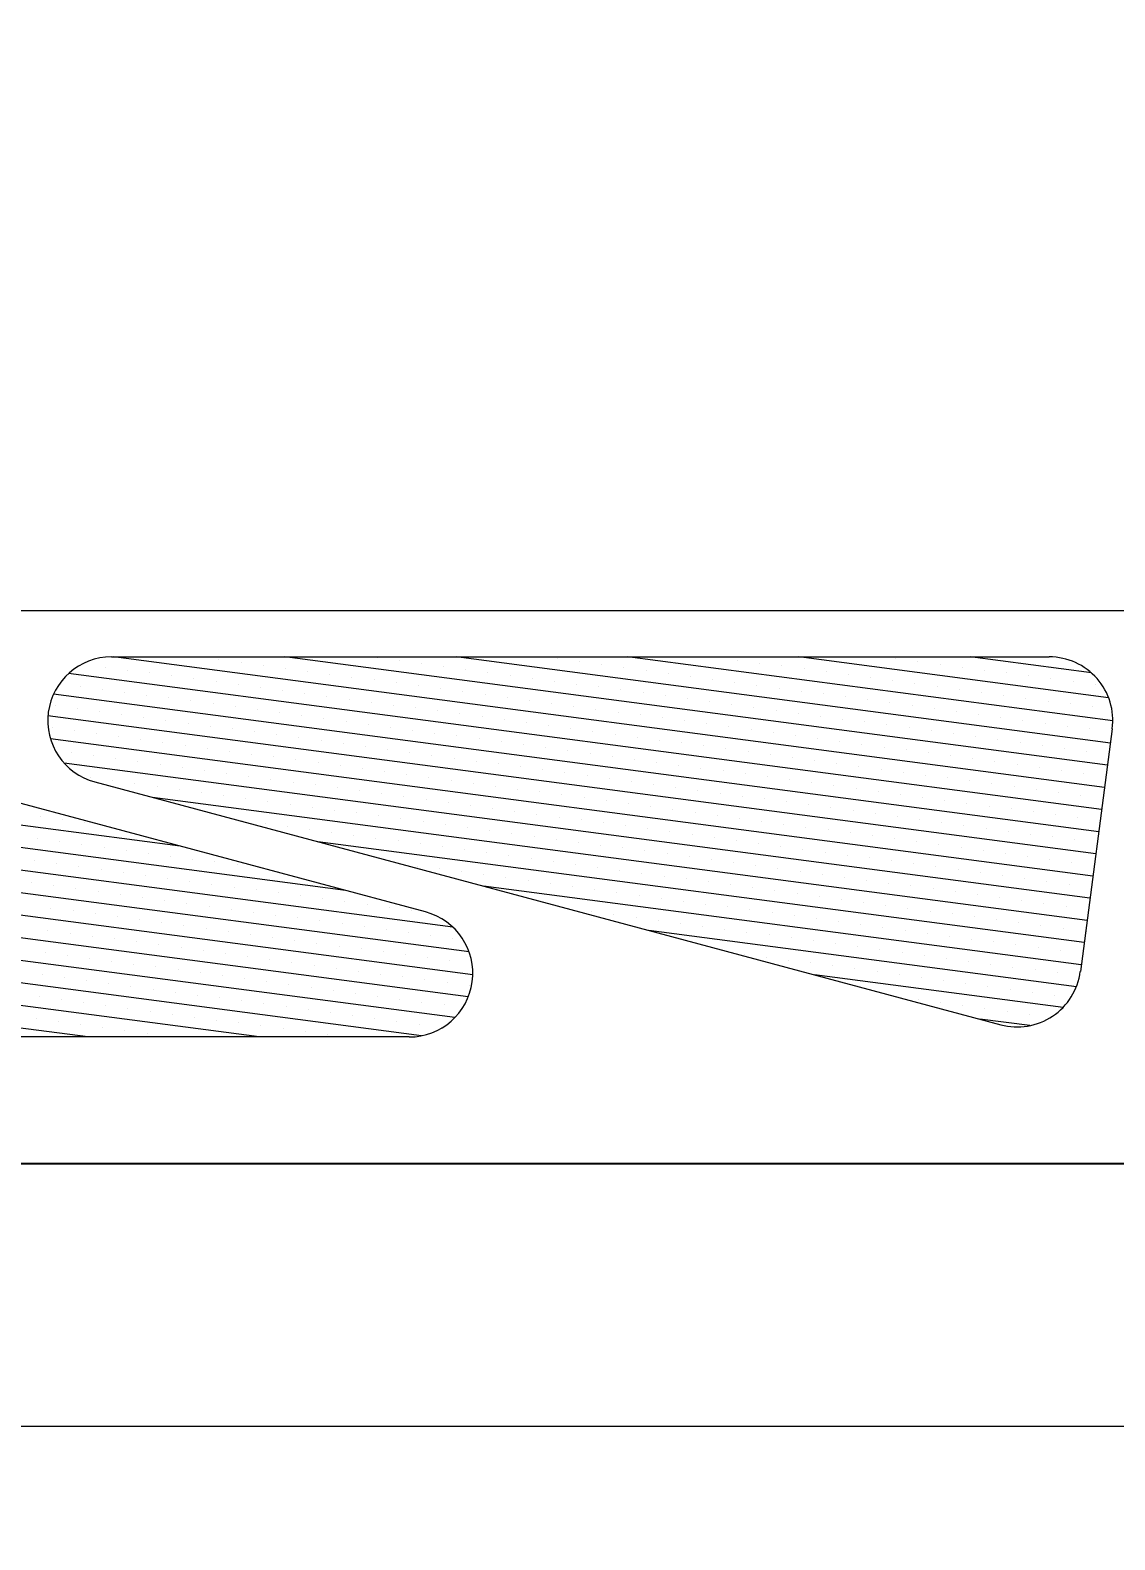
# Model space of a CAD drawing. Header units: inches. Extents: x 0 to 1042, y 0 to 126.
# Drawn here: x 758.292 to 758.701, y 95.692 to 96.261 of the extents above; entities that cross this region are included whole.
import ezdxf
from ezdxf import colors
from ezdxf.entities.mleader import LeaderData, LeaderLine
from ezdxf.math import Vec2, Vec3

# ---------------------------------------------------------------- set-up
doc = ezdxf.new("R2010")
doc.units = ezdxf.units.IN
doc.header["$MEASUREMENT"] = 0
doc.layers.add('BP Metal', color=7, linetype='Continuous', true_color=0x803345)
doc.layers.add('BP Others', color=190, linetype='Continuous', lineweight=0)
doc.layers.add('BP Text', color=20, linetype='Continuous', lineweight=0)
doc.styles.get("Standard").update_dxf_attribs({"font": 'ARIALN.TTF'})

# ---------------------------------------------------------------- blocks, each defined once
blk = doc.blocks.new('*X62')
at = {"color": 0}
for p, q in [((15.30312, 19.61153), (15.49393, 19.63665)), ((15.30407, 19.60279), (15.56126, 19.63665)), ((15.30479, 19.62061), (15.42659, 19.63665)), ((15.30522, 19.59407), (15.6286, 19.63665)), ((15.30637, 19.58536), (15.69593, 19.63665)), ((15.31155, 19.63037), (15.35926, 19.63665)), ((15.36231, 19.63262), (15.36231, 19.63262)), ((15.37103, 19.63376), (15.37103, 19.63376)), ((15.37974, 19.63491), (15.37974, 19.63491)), ((15.38845, 19.63606), (15.38845, 19.63606)), ((15.43317, 19.63308), (15.43317, 19.63308)), ((15.44189, 19.63423), (15.44189, 19.63423)), ((15.4506, 19.63537), (15.4506, 19.63537)), ((15.45931, 19.63652), (15.45931, 19.63652)), ((15.50403, 19.63354), (15.50403, 19.63354)), ((15.51274, 19.63469), (15.51274, 19.63469)), ((15.52146, 19.63584), (15.52146, 19.63584)), ((15.56617, 19.63286), (15.56617, 19.63286)), ((15.57489, 19.63401), (15.57489, 19.63401)), ((15.5836, 19.63516), (15.5836, 19.63516)), ((15.59232, 19.6363), (15.59232, 19.6363)), ((15.63703, 19.63332), (15.63703, 19.63332)), ((15.64575, 19.63447), (15.64575, 19.63447)), ((15.65446, 19.63562), (15.65446, 19.63562)), ((15.69918, 19.63264), (15.69918, 19.63264)), ((15.70789, 19.63379), (15.70789, 19.63379)), ((15.30752, 19.57665), (15.71359, 19.63011)), ((15.31874, 19.62688), (15.31874, 19.62688)), ((15.32746, 19.62803), (15.32746, 19.62803)), ((15.33617, 19.62918), (15.33617, 19.62918)), ((15.34489, 19.63032), (15.34489, 19.63032)), ((15.3536, 19.63147), (15.3536, 19.63147)), ((15.3896, 19.62734), (15.3896, 19.62734)), ((15.39832, 19.62849), (15.39832, 19.62849)), ((15.40703, 19.62964), (15.40703, 19.62964)), ((15.41574, 19.63079), (15.41574, 19.63079)), ((15.42446, 19.63193), (15.42446, 19.63193)), ((15.45175, 19.62666), (15.45175, 19.62666)), ((15.46046, 19.62781), (15.46046, 19.62781)), ((15.46917, 19.62896), (15.46917, 19.62896)), ((15.47789, 19.6301), (15.47789, 19.6301)), ((15.4866, 19.63125), (15.4866, 19.63125)), ((15.49532, 19.6324), (15.49532, 19.6324)), ((15.5226, 19.62712), (15.5226, 19.62712)), ((15.53132, 19.62827), (15.53132, 19.62827)), ((15.54003, 19.62942), (15.54003, 19.62942)), ((15.54875, 19.63057), (15.54875, 19.63057)), ((15.55746, 19.63171), (15.55746, 19.63171)), ((15.59346, 19.62759), (15.59346, 19.62759)), ((15.60218, 19.62874), (15.60218, 19.62874)), ((15.61089, 19.62988), (15.61089, 19.62988)), ((15.6196, 19.63103), (15.6196, 19.63103)), ((15.62832, 19.63218), (15.62832, 19.63218)), ((15.65561, 19.6269), (15.65561, 19.6269)), ((15.66432, 19.62805), (15.66432, 19.62805)), ((15.67303, 19.6292), (15.67303, 19.6292)), ((15.68175, 19.63035), (15.68175, 19.63035)), ((15.69046, 19.63149), (15.69046, 19.63149)), ((15.30866, 19.56793), (15.71948, 19.62202)), ((15.31003, 19.62573), (15.31003, 19.62573)), ((15.34603, 19.62161), (15.34603, 19.62161)), ((15.35475, 19.62276), (15.35475, 19.62276)), ((15.36346, 19.6239), (15.36346, 19.6239)), ((15.37217, 19.62505), (15.37217, 19.62505)), ((15.38089, 19.6262), (15.38089, 19.6262)), ((15.40818, 19.62092), (15.40818, 19.62092)), ((15.41689, 19.62207), (15.41689, 19.62207)), ((15.4256, 19.62322), (15.4256, 19.62322)), ((15.43432, 19.62437), (15.43432, 19.62437)), ((15.44303, 19.62551), (15.44303, 19.62551)), ((15.47903, 19.62139), (15.47903, 19.62139)), ((15.48775, 19.62254), (15.48775, 19.62254)), ((15.49646, 19.62368), (15.49646, 19.62368)), ((15.50518, 19.62483), (15.50518, 19.62483)), ((15.51389, 19.62598), (15.51389, 19.62598)), ((15.54118, 19.62071), (15.54118, 19.62071)), ((15.54989, 19.62185), (15.54989, 19.62185)), ((15.55861, 19.623), (15.55861, 19.623)), ((15.56732, 19.62415), (15.56732, 19.62415)), ((15.57603, 19.62529), (15.57603, 19.62529)), ((15.58475, 19.62644), (15.58475, 19.62644)), ((15.61204, 19.62117), (15.61204, 19.62117)), ((15.62075, 19.62232), (15.62075, 19.62232)), ((15.62947, 19.62346), (15.62947, 19.62346)), ((15.63818, 19.62461), (15.63818, 19.62461)), ((15.64689, 19.62576), (15.64689, 19.62576)), ((15.6829, 19.62163), (15.6829, 19.62163)), ((15.69161, 19.62278), (15.69161, 19.62278)), ((15.70032, 19.62393), (15.70032, 19.62393)), ((15.70904, 19.62507), (15.70904, 19.62507)), ((15.31118, 19.61702), (15.31118, 19.61702)), ((15.31989, 19.61817), (15.31989, 19.61817)), ((15.3286, 19.61931), (15.3286, 19.61931)), ((15.33732, 19.62046), (15.33732, 19.62046)), ((15.36461, 19.61519), (15.36461, 19.61519)), ((15.37332, 19.61634), (15.37332, 19.61634)), ((15.38204, 19.61748), (15.38204, 19.61748)), ((15.39075, 19.61863), (15.39075, 19.61863)), ((15.39946, 19.61978), (15.39946, 19.61978)), ((15.43547, 19.61565), (15.43547, 19.61565)), ((15.44418, 19.6168), (15.44418, 19.6168)), ((15.45289, 19.61795), (15.45289, 19.61795)), ((15.46161, 19.61909), (15.46161, 19.61909)), ((15.47032, 19.62024), (15.47032, 19.62024)), ((15.49761, 19.61497), (15.49761, 19.61497)), ((15.50632, 19.61612), (15.50632, 19.61612)), ((15.51504, 19.61726), (15.51504, 19.61726)), ((15.52375, 19.61841), (15.52375, 19.61841)), ((15.53247, 19.61956), (15.53247, 19.61956)), ((15.56847, 19.61543), (15.56847, 19.61543)), ((15.57718, 19.61658), (15.57718, 19.61658)), ((15.5859, 19.61773), (15.5859, 19.61773)), ((15.59461, 19.61887), (15.59461, 19.61887)), ((15.60332, 19.62002), (15.60332, 19.62002)), ((15.63061, 19.61475), (15.63061, 19.61475)), ((15.63933, 19.6159), (15.63933, 19.6159)), ((15.64804, 19.61704), (15.64804, 19.61704)), ((15.65675, 19.61819), (15.65675, 19.61819)), ((15.66547, 19.61934), (15.66547, 19.61934)), ((15.67418, 19.62049), (15.67418, 19.62049)), ((15.70147, 19.61521), (15.70147, 19.61521)), ((15.71018, 19.61636), (15.71018, 19.61636)), ((15.7189, 19.61751), (15.7189, 19.61751)), ((15.30981, 19.55922), (15.72167, 19.61344)), ((15.32104, 19.60945), (15.32104, 19.60945)), ((15.32975, 19.6106), (15.32975, 19.6106)), ((15.33847, 19.61175), (15.33847, 19.61175)), ((15.34718, 19.61289), (15.34718, 19.61289)), ((15.35589, 19.61404), (15.35589, 19.61404)), ((15.38318, 19.60877), (15.38318, 19.60877)), ((15.3919, 19.60992), (15.3919, 19.60992)), ((15.40061, 19.61106), (15.40061, 19.61106)), ((15.40932, 19.61221), (15.40932, 19.61221)), ((15.41804, 19.61336), (15.41804, 19.61336)), ((15.42675, 19.61451), (15.42675, 19.61451)), ((15.45404, 19.60923), (15.45404, 19.60923)), ((15.46275, 19.61038), (15.46275, 19.61038)), ((15.47147, 19.61153), (15.47147, 19.61153)), ((15.48018, 19.61267), (15.48018, 19.61267)), ((15.4889, 19.61382), (15.4889, 19.61382)), ((15.5249, 19.6097), (15.5249, 19.6097)), ((15.53361, 19.61084), (15.53361, 19.61084)), ((15.54233, 19.61199), (15.54233, 19.61199)), ((15.55104, 19.61314), (15.55104, 19.61314)), ((15.55975, 19.61429), (15.55975, 19.61429)), ((15.58704, 19.60901), (15.58704, 19.60901)), ((15.59576, 19.61016), (15.59576, 19.61016)), ((15.60447, 19.61131), (15.60447, 19.61131)), ((15.61318, 19.61246), (15.61318, 19.61246)), ((15.6219, 19.6136), (15.6219, 19.6136)), ((15.6579, 19.60948), (15.6579, 19.60948)), ((15.66662, 19.61062), (15.66662, 19.61062)), ((15.67533, 19.61177), (15.67533, 19.61177)), ((15.68404, 19.61292), (15.68404, 19.61292)), ((15.69276, 19.61407), (15.69276, 19.61407)), ((15.72005, 19.60879), (15.72005, 19.60879)), ((15.30361, 19.60716), (15.30361, 19.60716)), ((15.31096, 19.5505), (15.72068, 19.60444)), ((15.31232, 19.60831), (15.31232, 19.60831)), ((15.33961, 19.60303), (15.33961, 19.60303)), ((15.34833, 19.60418), (15.34833, 19.60418)), ((15.35704, 19.60533), (15.35704, 19.60533)), ((15.36575, 19.60648), (15.36575, 19.60648)), ((15.37447, 19.60762), (15.37447, 19.60762)), ((15.41047, 19.6035), (15.41047, 19.6035)), ((15.41919, 19.60464), (15.41919, 19.60464)), ((15.4279, 19.60579), (15.4279, 19.60579)), ((15.43661, 19.60694), (15.43661, 19.60694)), ((15.44533, 19.60809), (15.44533, 19.60809)), ((15.48133, 19.60396), (15.48133, 19.60396)), ((15.49004, 19.60511), (15.49004, 19.60511)), ((15.49876, 19.60626), (15.49876, 19.60626)), ((15.50747, 19.6074), (15.50747, 19.6074)), ((15.51618, 19.60855), (15.51618, 19.60855)), ((15.54347, 19.60328), (15.54347, 19.60328)), ((15.55219, 19.60442), (15.55219, 19.60442)), ((15.5609, 19.60557), (15.5609, 19.60557)), ((15.56962, 19.60672), (15.56962, 19.60672)), ((15.57833, 19.60787), (15.57833, 19.60787)), ((15.61433, 19.60374), (15.61433, 19.60374)), ((15.62305, 19.60489), (15.62305, 19.60489)), ((15.63176, 19.60604), (15.63176, 19.60604)), ((15.64047, 19.60718), (15.64047, 19.60718)), ((15.64919, 19.60833), (15.64919, 19.60833)), ((15.67648, 19.60306), (15.67648, 19.60306)), ((15.68519, 19.6042), (15.68519, 19.6042)), ((15.6939, 19.60535), (15.6939, 19.60535)), ((15.70262, 19.6065), (15.70262, 19.6065)), ((15.71133, 19.60765), (15.71133, 19.60765)), ((15.30476, 19.59844), (15.30476, 19.59844)), ((15.31347, 19.59959), (15.31347, 19.59959)), ((15.32219, 19.60074), (15.32219, 19.60074)), ((15.3309, 19.60189), (15.3309, 19.60189)), ((15.3669, 19.59776), (15.3669, 19.59776)), ((15.37562, 19.59891), (15.37562, 19.59891)), ((15.38433, 19.60006), (15.38433, 19.60006)), ((15.39304, 19.6012), (15.39304, 19.6012)), ((15.40176, 19.60235), (15.40176, 19.60235)), ((15.42905, 19.59708), (15.42905, 19.59708)), ((15.43776, 19.59822), (15.43776, 19.59822)), ((15.44647, 19.59937), (15.44647, 19.59937)), ((15.45519, 19.60052), (15.45519, 19.60052)), ((15.4639, 19.60167), (15.4639, 19.60167)), ((15.47262, 19.60281), (15.47262, 19.60281)), ((15.4999, 19.59754), (15.4999, 19.59754)), ((15.50862, 19.59869), (15.50862, 19.59869)), ((15.51733, 19.59984), (15.51733, 19.59984)), ((15.52605, 19.60098), (15.52605, 19.60098)), ((15.53476, 19.60213), (15.53476, 19.60213)), ((15.57076, 19.59801), (15.57076, 19.59801)), ((15.57948, 19.59915), (15.57948, 19.59915)), ((15.58819, 19.6003), (15.58819, 19.6003)), ((15.5969, 19.60145), (15.5969, 19.60145)), ((15.60562, 19.60259), (15.60562, 19.60259)), ((15.63291, 19.59732), (15.63291, 19.59732)), ((15.64162, 19.59847), (15.64162, 19.59847)), ((15.65033, 19.59962), (15.65033, 19.59962)), ((15.65905, 19.60076), (15.65905, 19.60076)), ((15.66776, 19.60191), (15.66776, 19.60191)), ((15.66976, 19.56228), (15.96187, 19.60074)), ((15.70376, 19.59779), (15.70376, 19.59779)), ((15.71248, 19.59893), (15.71248, 19.59893)), ((15.3121, 19.54179), (15.71527, 19.59487)), ((15.32333, 19.59203), (15.32333, 19.59203)), ((15.33205, 19.59317), (15.33205, 19.59317)), ((15.34076, 19.59432), (15.34076, 19.59432)), ((15.34947, 19.59547), (15.34947, 19.59547)), ((15.35819, 19.59661), (15.35819, 19.59661)), ((15.38548, 19.59134), (15.38548, 19.59134)), ((15.39419, 19.59249), (15.39419, 19.59249)), ((15.4029, 19.59364), (15.4029, 19.59364)), ((15.41162, 19.59478), (15.41162, 19.59478)), ((15.42033, 19.59593), (15.42033, 19.59593)), ((15.45633, 19.59181), (15.45633, 19.59181)), ((15.46505, 19.59295), (15.46505, 19.59295)), ((15.47376, 19.5941), (15.47376, 19.5941)), ((15.48248, 19.59525), (15.48248, 19.59525)), ((15.49119, 19.59639), (15.49119, 19.59639)), ((15.51848, 19.59112), (15.51848, 19.59112)), ((15.52719, 19.59227), (15.52719, 19.59227)), ((15.53591, 19.59342), (15.53591, 19.59342)), ((15.54462, 19.59456), (15.54462, 19.59456)), ((15.55333, 19.59571), (15.55333, 19.59571)), ((15.56205, 19.59686), (15.56205, 19.59686)), ((15.58934, 19.59159), (15.58934, 19.59159)), ((15.59805, 19.59273), (15.59805, 19.59273)), ((15.60472, 19.54485), (15.96302, 19.59202)), ((15.60677, 19.59388), (15.60677, 19.59388)), ((15.61548, 19.59503), (15.61548, 19.59503)), ((15.62419, 19.59617), (15.62419, 19.59617)), ((15.6602, 19.59205), (15.6602, 19.59205)), ((15.66891, 19.5932), (15.66891, 19.5932)), ((15.67762, 19.59434), (15.67762, 19.59434)), ((15.68634, 19.59549), (15.68634, 19.59549)), ((15.69505, 19.59664), (15.69505, 19.59664)), ((15.3059, 19.58973), (15.3059, 19.58973)), ((15.31462, 19.59088), (15.31462, 19.59088)), ((15.34191, 19.58561), (15.34191, 19.58561)), ((15.35062, 19.58675), (15.35062, 19.58675)), ((15.35934, 19.5879), (15.35934, 19.5879)), ((15.36805, 19.58905), (15.36805, 19.58905)), ((15.37676, 19.59019), (15.37676, 19.59019)), ((15.41277, 19.58607), (15.41277, 19.58607)), ((15.42148, 19.58722), (15.42148, 19.58722)), ((15.43019, 19.58836), (15.43019, 19.58836)), ((15.43891, 19.58951), (15.43891, 19.58951)), ((15.44762, 19.59066), (15.44762, 19.59066)), ((15.47491, 19.58539), (15.47491, 19.58539)), ((15.48362, 19.58653), (15.48362, 19.58653)), ((15.49234, 19.58768), (15.49234, 19.58768)), ((15.50105, 19.58883), (15.50105, 19.58883)), ((15.50977, 19.58997), (15.50977, 19.58997)), ((15.54577, 19.58585), (15.54577, 19.58585)), ((15.55448, 19.587), (15.55448, 19.587)), ((15.5632, 19.58814), (15.5632, 19.58814)), ((15.57191, 19.58929), (15.57191, 19.58929)), ((15.58062, 19.59044), (15.58062, 19.59044)), ((15.60791, 19.58517), (15.60791, 19.58517)), ((15.61663, 19.58631), (15.61663, 19.58631)), ((15.62534, 19.58746), (15.62534, 19.58746)), ((15.63405, 19.58861), (15.63405, 19.58861)), ((15.64277, 19.58976), (15.64277, 19.58976)), ((15.65148, 19.5909), (15.65148, 19.5909)), ((15.67877, 19.58563), (15.67877, 19.58563)), ((15.68748, 19.58678), (15.68748, 19.58678)), ((15.6962, 19.58792), (15.6962, 19.58792)), ((15.70491, 19.58907), (15.70491, 19.58907)), ((15.30705, 19.58102), (15.30705, 19.58102)), ((15.31325, 19.53308), (15.68058, 19.58144)), ((15.31577, 19.58216), (15.31577, 19.58216)), ((15.32448, 19.58331), (15.32448, 19.58331)), ((15.33319, 19.58446), (15.33319, 19.58446)), ((15.36048, 19.57919), (15.36048, 19.57919)), ((15.3692, 19.58033), (15.3692, 19.58033)), ((15.37791, 19.58148), (15.37791, 19.58148)), ((15.38662, 19.58263), (15.38662, 19.58263)), ((15.39534, 19.58378), (15.39534, 19.58378)), ((15.40405, 19.58492), (15.40405, 19.58492)), ((15.43134, 19.57965), (15.43134, 19.57965)), ((15.44005, 19.5808), (15.44005, 19.5808)), ((15.44877, 19.58194), (15.44877, 19.58194)), ((15.45748, 19.58309), (15.45748, 19.58309)), ((15.4662, 19.58424), (15.4662, 19.58424)), ((15.5022, 19.58011), (15.5022, 19.58011)), ((15.51091, 19.58126), (15.51091, 19.58126)), ((15.51963, 19.58241), (15.51963, 19.58241)), ((15.52834, 19.58356), (15.52834, 19.58356)), ((15.53705, 19.5847), (15.53705, 19.5847)), ((15.56252, 19.53043), (15.96416, 19.58331)), ((15.56434, 19.57943), (15.56434, 19.57943)), ((15.57306, 19.58058), (15.57306, 19.58058)), ((15.58177, 19.58172), (15.58177, 19.58172)), ((15.59048, 19.58287), (15.59048, 19.58287)), ((15.5992, 19.58402), (15.5992, 19.58402)), ((15.6352, 19.57989), (15.6352, 19.57989)), ((15.64392, 19.58104), (15.64392, 19.58104)), ((15.65263, 19.58219), (15.65263, 19.58219)), ((15.66134, 19.58334), (15.66134, 19.58334)), ((15.67006, 19.58448), (15.67006, 19.58448)), ((15.31691, 19.57345), (15.31691, 19.57345)), ((15.32563, 19.5746), (15.32563, 19.5746)), ((15.33434, 19.57574), (15.33434, 19.57574)), ((15.34305, 19.57689), (15.34305, 19.57689)), ((15.35177, 19.57804), (15.35177, 19.57804)), ((15.38777, 19.57391), (15.38777, 19.57391)), ((15.39649, 19.57506), (15.39649, 19.57506)), ((15.4052, 19.57621), (15.4052, 19.57621)), ((15.41391, 19.57736), (15.41391, 19.57736)), ((15.42263, 19.5785), (15.42263, 19.5785)), ((15.44992, 19.57323), (15.44992, 19.57323)), ((15.45863, 19.57438), (15.45863, 19.57438)), ((15.46734, 19.57552), (15.46734, 19.57552)), ((15.47606, 19.57667), (15.47606, 19.57667)), ((15.48477, 19.57782), (15.48477, 19.57782)), ((15.49348, 19.57897), (15.49348, 19.57897)), ((15.52077, 19.57369), (15.52077, 19.57369)), ((15.52949, 19.57484), (15.52949, 19.57484)), ((15.5382, 19.57599), (15.5382, 19.57599)), ((15.54692, 19.57714), (15.54692, 19.57714)), ((15.55563, 19.57828), (15.55563, 19.57828)), ((15.55617, 19.52073), (15.96531, 19.5746)), ((15.59163, 19.57416), (15.59163, 19.57416)), ((15.60035, 19.57531), (15.60035, 19.57531)), ((15.60906, 19.57645), (15.60906, 19.57645)), ((15.61777, 19.5776), (15.61777, 19.5776)), ((15.62649, 19.57875), (15.62649, 19.57875)), ((15.72463, 19.57394), (15.72463, 19.57394)), ((15.3082, 19.5723), (15.3082, 19.5723)), ((15.3442, 19.56818), (15.3442, 19.56818)), ((15.35292, 19.56933), (15.35292, 19.56933)), ((15.36163, 19.57047), (15.36163, 19.57047)), ((15.37034, 19.57162), (15.37034, 19.57162)), ((15.37906, 19.57277), (15.37906, 19.57277)), ((15.40635, 19.56749), (15.40635, 19.56749)), ((15.41506, 19.56864), (15.41506, 19.56864)), ((15.42377, 19.56979), (15.42377, 19.56979)), ((15.43249, 19.57094), (15.43249, 19.57094)), ((15.4412, 19.57208), (15.4412, 19.57208)), ((15.4772, 19.56796), (15.4772, 19.56796)), ((15.48592, 19.56911), (15.48592, 19.56911)), ((15.49463, 19.57025), (15.49463, 19.57025)), ((15.50335, 19.5714), (15.50335, 19.5714)), ((15.51206, 19.57255), (15.51206, 19.57255)), ((15.53935, 19.56727), (15.53935, 19.56727)), ((15.54806, 19.56842), (15.54806, 19.56842)), ((15.55678, 19.56957), (15.55678, 19.56957)), ((15.56549, 19.57072), (15.56549, 19.57072)), ((15.5742, 19.57186), (15.5742, 19.57186)), ((15.58292, 19.57301), (15.58292, 19.57301)), ((15.61021, 19.56774), (15.61021, 19.56774)), ((15.61892, 19.56889), (15.61892, 19.56889)), ((15.62763, 19.57003), (15.62763, 19.57003)), ((15.63635, 19.57118), (15.63635, 19.57118)), ((15.64506, 19.57233), (15.64506, 19.57233)), ((15.70721, 19.57164), (15.70721, 19.57164)), ((15.71592, 19.57279), (15.71592, 19.57279)), ((15.30935, 19.56359), (15.30935, 19.56359)), ((15.3144, 19.52436), (15.61554, 19.56401)), ((15.31806, 19.56474), (15.31806, 19.56474)), ((15.32677, 19.56588), (15.32677, 19.56588)), ((15.33549, 19.56703), (15.33549, 19.56703)), ((15.36278, 19.56176), (15.36278, 19.56176)), ((15.37149, 19.56291), (15.37149, 19.56291)), ((15.3802, 19.56405), (15.3802, 19.56405)), ((15.38892, 19.5652), (15.38892, 19.5652)), ((15.39763, 19.56635), (15.39763, 19.56635)), ((15.43363, 19.56222), (15.43363, 19.56222)), ((15.44235, 19.56337), (15.44235, 19.56337)), ((15.45106, 19.56452), (15.45106, 19.56452)), ((15.45978, 19.56566), (15.45978, 19.56566)), ((15.46849, 19.56681), (15.46849, 19.56681)), ((15.49578, 19.56154), (15.49578, 19.56154)), ((15.50449, 19.56269), (15.50449, 19.56269)), ((15.51321, 19.56383), (15.51321, 19.56383)), ((15.52192, 19.56498), (15.52192, 19.56498)), ((15.53063, 19.56613), (15.53063, 19.56613)), ((15.5547, 19.51167), (15.96646, 19.56588)), ((15.56664, 19.562), (15.56664, 19.562)), ((15.57535, 19.56315), (15.57535, 19.56315)), ((15.58407, 19.5643), (15.58407, 19.5643)), ((15.59278, 19.56544), (15.59278, 19.56544)), ((15.60149, 19.56659), (15.60149, 19.56659)), ((15.69964, 19.56178), (15.69964, 19.56178)), ((15.70835, 19.56293), (15.70835, 19.56293)), ((15.71707, 19.56408), (15.71707, 19.56408)), ((15.72578, 19.56522), (15.72578, 19.56522)), ((15.31921, 19.55602), (15.31921, 19.55602)), ((15.32792, 19.55717), (15.32792, 19.55717)), ((15.33664, 19.55832), (15.33664, 19.55832)), ((15.34535, 19.55946), (15.34535, 19.55946)), ((15.35406, 19.56061), (15.35406, 19.56061)), ((15.39007, 19.55649), (15.39007, 19.55649)), ((15.39878, 19.55763), (15.39878, 19.55763)), ((15.40749, 19.55878), (15.40749, 19.55878)), ((15.41621, 19.55993), (15.41621, 19.55993)), ((15.42492, 19.56108), (15.42492, 19.56108)), ((15.45221, 19.5558), (15.45221, 19.5558)), ((15.46092, 19.55695), (15.46092, 19.55695)), ((15.46964, 19.5581), (15.46964, 19.5581)), ((15.47835, 19.55924), (15.47835, 19.55924)), ((15.48707, 19.56039), (15.48707, 19.56039)), ((15.52307, 19.55627), (15.52307, 19.55627)), ((15.53178, 19.55741), (15.53178, 19.55741)), ((15.5405, 19.55856), (15.5405, 19.55856)), ((15.54921, 19.55971), (15.54921, 19.55971)), ((15.55645, 19.50304), (15.9676, 19.55717)), ((15.55792, 19.56086), (15.55792, 19.56086)), ((15.65607, 19.55605), (15.65607, 19.55605)), ((15.66478, 19.55719), (15.66478, 19.55719)), ((15.6735, 19.55834), (15.6735, 19.55834)), ((15.68221, 19.55949), (15.68221, 19.55949)), ((15.69093, 19.56064), (15.69093, 19.56064)), ((15.72693, 19.55651), (15.72693, 19.55651)), ((15.31049, 19.55488), (15.31049, 19.55488)), ((15.33778, 19.5496), (15.33778, 19.5496)), ((15.3465, 19.55075), (15.3465, 19.55075)), ((15.35521, 19.5519), (15.35521, 19.5519)), ((15.36392, 19.55304), (15.36392, 19.55304)), ((15.37264, 19.55419), (15.37264, 19.55419)), ((15.38135, 19.55534), (15.38135, 19.55534)), ((15.40864, 19.55007), (15.40864, 19.55007)), ((15.41735, 19.55121), (15.41735, 19.55121)), ((15.42607, 19.55236), (15.42607, 19.55236)), ((15.43478, 19.55351), (15.43478, 19.55351)), ((15.4435, 19.55466), (15.4435, 19.55466)), ((15.4795, 19.55053), (15.4795, 19.55053)), ((15.48821, 19.55168), (15.48821, 19.55168)), ((15.49693, 19.55282), (15.49693, 19.55282)), ((15.50564, 19.55397), (15.50564, 19.55397)), ((15.51435, 19.55512), (15.51435, 19.55512)), ((15.54164, 19.54985), (15.54164, 19.54985)), ((15.55036, 19.55099), (15.55036, 19.55099)), ((15.55907, 19.55214), (15.55907, 19.55214)), ((15.56778, 19.55329), (15.56778, 19.55329)), ((15.5765, 19.55444), (15.5765, 19.55444)), ((15.63864, 19.55375), (15.63864, 19.55375)), ((15.64736, 19.5549), (15.64736, 19.5549)), ((15.67465, 19.54963), (15.67465, 19.54963)), ((15.68336, 19.55077), (15.68336, 19.55077)), ((15.69207, 19.55192), (15.69207, 19.55192)), ((15.70079, 19.55307), (15.70079, 19.55307)), ((15.7095, 19.55422), (15.7095, 19.55422)), ((15.71821, 19.55536), (15.71821, 19.55536)), ((15.31164, 19.54616), (15.31164, 19.54616)), ((15.31555, 19.51565), (15.5505, 19.54658)), ((15.32035, 19.54731), (15.32035, 19.54731)), ((15.32907, 19.54846), (15.32907, 19.54846)), ((15.36507, 19.54433), (15.36507, 19.54433)), ((15.37379, 19.54548), (15.37379, 19.54548)), ((15.3825, 19.54663), (15.3825, 19.54663)), ((15.39121, 19.54777), (15.39121, 19.54777)), ((15.39993, 19.54892), (15.39993, 19.54892)), ((15.42722, 19.54365), (15.42722, 19.54365)), ((15.43593, 19.54479), (15.43593, 19.54479)), ((15.44464, 19.54594), (15.44464, 19.54594)), ((15.45336, 19.54709), (15.45336, 19.54709)), ((15.46207, 19.54824), (15.46207, 19.54824)), ((15.47078, 19.54938), (15.47078, 19.54938)), ((15.49807, 19.54411), (15.49807, 19.54411)), ((15.50679, 19.54526), (15.50679, 19.54526)), ((15.5155, 19.54641), (15.5155, 19.54641)), ((15.52422, 19.54755), (15.52422, 19.54755)), ((15.53293, 19.5487), (15.53293, 19.5487)), ((15.56173, 19.49487), (15.96875, 19.54846)), ((15.63108, 19.54389), (15.63108, 19.54389)), ((15.63979, 19.54504), (15.63979, 19.54504)), ((15.6485, 19.54619), (15.6485, 19.54619)), ((15.65722, 19.54733), (15.65722, 19.54733)), ((15.66593, 19.54848), (15.66593, 19.54848)), ((15.70193, 19.54436), (15.70193, 19.54436)), ((15.71065, 19.5455), (15.71065, 19.5455)), ((15.71936, 19.54665), (15.71936, 19.54665)), ((15.72808, 19.5478), (15.72808, 19.5478)), ((15.3215, 19.53859), (15.3215, 19.53859)), ((15.33022, 19.53974), (15.33022, 19.53974)), ((15.33893, 19.54089), (15.33893, 19.54089)), ((15.34764, 19.54204), (15.34764, 19.54204)), ((15.35636, 19.54318), (15.35636, 19.54318)), ((15.38365, 19.53791), (15.38365, 19.53791)), ((15.39236, 19.53906), (15.39236, 19.53906)), ((15.40107, 19.54021), (15.40107, 19.54021)), ((15.40979, 19.54135), (15.40979, 19.54135)), ((15.4185, 19.5425), (15.4185, 19.5425)), ((15.4545, 19.53838), (15.4545, 19.53838)), ((15.46322, 19.53952), (15.46322, 19.53952)), ((15.47193, 19.54067), (15.47193, 19.54067)), ((15.48065, 19.54182), (15.48065, 19.54182)), ((15.48936, 19.54296), (15.48936, 19.54296)), ((15.51665, 19.53769), (15.51665, 19.53769)), ((15.57487, 19.48773), (15.9699, 19.53974)), ((15.58751, 19.53816), (15.58751, 19.53816)), ((15.59622, 19.5393), (15.59622, 19.5393)), ((15.60493, 19.54045), (15.60493, 19.54045)), ((15.61365, 19.5416), (15.61365, 19.5416)), ((15.62236, 19.54274), (15.62236, 19.54274)), ((15.65836, 19.53862), (15.65836, 19.53862)), ((15.66708, 19.53977), (15.66708, 19.53977)), ((15.67579, 19.54091), (15.67579, 19.54091)), ((15.68451, 19.54206), (15.68451, 19.54206)), ((15.69322, 19.54321), (15.69322, 19.54321)), ((15.72051, 19.53794), (15.72051, 19.53794)), ((15.31279, 19.53745), (15.31279, 19.53745)), ((15.34008, 19.53218), (15.34008, 19.53218)), ((15.34879, 19.53332), (15.34879, 19.53332)), ((15.3575, 19.53447), (15.3575, 19.53447)), ((15.36622, 19.53562), (15.36622, 19.53562)), ((15.37493, 19.53676), (15.37493, 19.53676)), ((15.41093, 19.53264), (15.41093, 19.53264)), ((15.41965, 19.53379), (15.41965, 19.53379)), ((15.42836, 19.53493), (15.42836, 19.53493)), ((15.43708, 19.53608), (15.43708, 19.53608)), ((15.44579, 19.53723), (15.44579, 19.53723)), ((15.47308, 19.53196), (15.47308, 19.53196)), ((15.48179, 19.5331), (15.48179, 19.5331)), ((15.49051, 19.53425), (15.49051, 19.53425)), ((15.49922, 19.5354), (15.49922, 19.5354)), ((15.50793, 19.53654), (15.50793, 19.53654)), ((15.57879, 19.53701), (15.57879, 19.53701)), ((15.60608, 19.53174), (15.60608, 19.53174)), ((15.6148, 19.53288), (15.6148, 19.53288)), ((15.62351, 19.53403), (15.62351, 19.53403)), ((15.63222, 19.53518), (15.63222, 19.53518)), ((15.64094, 19.53632), (15.64094, 19.53632)), ((15.64965, 19.53747), (15.64965, 19.53747)), ((15.67694, 19.5322), (15.67694, 19.5322)), ((15.68565, 19.53335), (15.68565, 19.53335)), ((15.69437, 19.53449), (15.69437, 19.53449)), ((15.70308, 19.53564), (15.70308, 19.53564)), ((15.7118, 19.53679), (15.7118, 19.53679)), ((15.31394, 19.52873), (15.31394, 19.52873)), ((15.31744, 19.50703), (15.48546, 19.52915)), ((15.32265, 19.52988), (15.32265, 19.52988)), ((15.33136, 19.53103), (15.33136, 19.53103)), ((15.35865, 19.52576), (15.35865, 19.52576)), ((15.36737, 19.5269), (15.36737, 19.5269)), ((15.37608, 19.52805), (15.37608, 19.52805)), ((15.38479, 19.5292), (15.38479, 19.5292)), ((15.39351, 19.53034), (15.39351, 19.53034)), ((15.40222, 19.53149), (15.40222, 19.53149)), ((15.42951, 19.52622), (15.42951, 19.52622)), ((15.43822, 19.52737), (15.43822, 19.52737)), ((15.44694, 19.52851), (15.44694, 19.52851)), ((15.45565, 19.52966), (15.45565, 19.52966)), ((15.46437, 19.53081), (15.46437, 19.53081)), ((15.56251, 19.526), (15.56251, 19.526)), ((15.57123, 19.52715), (15.57123, 19.52715)), ((15.57994, 19.52829), (15.57994, 19.52829)), ((15.58865, 19.52944), (15.58865, 19.52944)), ((15.59737, 19.53059), (15.59737, 19.53059)), ((15.63337, 19.52646), (15.63337, 19.52646)), ((15.63863, 19.48726), (15.97105, 19.53103)), ((15.64208, 19.52761), (15.64208, 19.52761)), ((15.6508, 19.52876), (15.6508, 19.52876)), ((15.65951, 19.52991), (15.65951, 19.52991)), ((15.66823, 19.53105), (15.66823, 19.53105)), ((15.69551, 19.52578), (15.69551, 19.52578)), ((15.70423, 19.52693), (15.70423, 19.52693)), ((15.71294, 19.52807), (15.71294, 19.52807)), ((15.72166, 19.52922), (15.72166, 19.52922)), ((15.31508, 19.52002), (15.31508, 19.52002)), ((15.3238, 19.52117), (15.3238, 19.52117)), ((15.33251, 19.52231), (15.33251, 19.52231)), ((15.34122, 19.52346), (15.34122, 19.52346)), ((15.34994, 19.52461), (15.34994, 19.52461)), ((15.38594, 19.52048), (15.38594, 19.52048)), ((15.39465, 19.52163), (15.39465, 19.52163)), ((15.40337, 19.52278), (15.40337, 19.52278)), ((15.41208, 19.52393), (15.41208, 19.52393)), ((15.4208, 19.52507), (15.4208, 19.52507)), ((15.44808, 19.5198), (15.44808, 19.5198)), ((15.5898, 19.52073), (15.5898, 19.52073)), ((15.59852, 19.52187), (15.59852, 19.52187)), ((15.60723, 19.52302), (15.60723, 19.52302)), ((15.61594, 19.52417), (15.61594, 19.52417)), ((15.62466, 19.52532), (15.62466, 19.52532)), ((15.65195, 19.52004), (15.65195, 19.52004)), ((15.66066, 19.52119), (15.66066, 19.52119)), ((15.66937, 19.52234), (15.66937, 19.52234)), ((15.67809, 19.52349), (15.67809, 19.52349)), ((15.6868, 19.52463), (15.6868, 19.52463)), ((15.70597, 19.48726), (15.97219, 19.52231)), ((15.7228, 19.52051), (15.7228, 19.52051)), ((15.34237, 19.51475), (15.34237, 19.51475)), ((15.35109, 19.51589), (15.35109, 19.51589)), ((15.3598, 19.51704), (15.3598, 19.51704)), ((15.36851, 19.51819), (15.36851, 19.51819)), ((15.37723, 19.51934), (15.37723, 19.51934)), ((15.40452, 19.51406), (15.40452, 19.51406)), ((15.41323, 19.51521), (15.41323, 19.51521)), ((15.42194, 19.51636), (15.42194, 19.51636)), ((15.43066, 19.51751), (15.43066, 19.51751)), ((15.43937, 19.51865), (15.43937, 19.51865)), ((15.56366, 19.51729), (15.56366, 19.51729)), ((15.57237, 19.51843), (15.57237, 19.51843)), ((15.58109, 19.51958), (15.58109, 19.51958)), ((15.60838, 19.51431), (15.60838, 19.51431)), ((15.61709, 19.51546), (15.61709, 19.51546)), ((15.6258, 19.5166), (15.6258, 19.5166)), ((15.63452, 19.51775), (15.63452, 19.51775)), ((15.64323, 19.5189), (15.64323, 19.5189)), ((15.67923, 19.51477), (15.67923, 19.51477)), ((15.68795, 19.51592), (15.68795, 19.51592)), ((15.69666, 19.51707), (15.69666, 19.51707)), ((15.70538, 19.51821), (15.70538, 19.51821)), ((15.71409, 19.51936), (15.71409, 19.51936)), ((15.31623, 19.51131), (15.31623, 19.51131)), ((15.32271, 19.49886), (15.42042, 19.51172)), ((15.32494, 19.51245), (15.32494, 19.51245)), ((15.33366, 19.5136), (15.33366, 19.5136)), ((15.36095, 19.50833), (15.36095, 19.50833)), ((15.36966, 19.50948), (15.36966, 19.50948)), ((15.37837, 19.51062), (15.37837, 19.51062)), ((15.38709, 19.51177), (15.38709, 19.51177)), ((15.3958, 19.51292), (15.3958, 19.51292)), ((15.56481, 19.50857), (15.56481, 19.50857)), ((15.57352, 19.50972), (15.57352, 19.50972)), ((15.58223, 19.51087), (15.58223, 19.51087)), ((15.59095, 19.51201), (15.59095, 19.51201)), ((15.59966, 19.51316), (15.59966, 19.51316)), ((15.63566, 19.50904), (15.63566, 19.50904)), ((15.64438, 19.51018), (15.64438, 19.51018)), ((15.65309, 19.51133), (15.65309, 19.51133)), ((15.66181, 19.51248), (15.66181, 19.51248)), ((15.67052, 19.51362), (15.67052, 19.51362)), ((15.69781, 19.50835), (15.69781, 19.50835)), ((15.70652, 19.5095), (15.70652, 19.5095)), ((15.71524, 19.51065), (15.71524, 19.51065)), ((15.72395, 19.51179), (15.72395, 19.51179)), ((15.32609, 19.50374), (15.32609, 19.50374)), ((15.3348, 19.50489), (15.3348, 19.50489)), ((15.34352, 19.50603), (15.34352, 19.50603)), ((15.35223, 19.50718), (15.35223, 19.50718)), ((15.55609, 19.50742), (15.55609, 19.50742)), ((15.58338, 19.50215), (15.58338, 19.50215)), ((15.5921, 19.5033), (15.5921, 19.5033)), ((15.60081, 19.50445), (15.60081, 19.50445)), ((15.60952, 19.50559), (15.60952, 19.50559)), ((15.61824, 19.50674), (15.61824, 19.50674)), ((15.62695, 19.50789), (15.62695, 19.50789)), ((15.65424, 19.50262), (15.65424, 19.50262)), ((15.66295, 19.50376), (15.66295, 19.50376)), ((15.67167, 19.50491), (15.67167, 19.50491)), ((15.68038, 19.50606), (15.68038, 19.50606)), ((15.6891, 19.50721), (15.6891, 19.50721)), ((15.7251, 19.50308), (15.7251, 19.50308)), ((15.33595, 19.49617), (15.33595, 19.49617)), ((15.34467, 19.49732), (15.34467, 19.49732)), ((15.35338, 19.49847), (15.35338, 19.49847)), ((15.36209, 19.49961), (15.36209, 19.49961)), ((15.37081, 19.50076), (15.37081, 19.50076)), ((15.37952, 19.50191), (15.37952, 19.50191)), ((15.56595, 19.49986), (15.56595, 19.49986)), ((15.57467, 19.50101), (15.57467, 19.50101)), ((15.61067, 19.49688), (15.61067, 19.49688)), ((15.61938, 19.49803), (15.61938, 19.49803)), ((15.6281, 19.49917), (15.6281, 19.49917)), ((15.63681, 19.50032), (15.63681, 19.50032)), ((15.64553, 19.50147), (15.64553, 19.50147)), ((15.67281, 19.4962), (15.67281, 19.4962)), ((15.68153, 19.49734), (15.68153, 19.49734)), ((15.69024, 19.49849), (15.69024, 19.49849)), ((15.69896, 19.49964), (15.69896, 19.49964)), ((15.70767, 19.50079), (15.70767, 19.50079)), ((15.71638, 19.50193), (15.71638, 19.50193)), ((15.33581, 19.49172), (15.35537, 19.4943)), ((15.5671, 19.49114), (15.5671, 19.49114)), ((15.57582, 19.49229), (15.57582, 19.49229)), ((15.58453, 19.49344), (15.58453, 19.49344)), ((15.59324, 19.49459), (15.59324, 19.49459)), ((15.60196, 19.49573), (15.60196, 19.49573)), ((15.62925, 19.49046), (15.62925, 19.49046)), ((15.63796, 19.49161), (15.63796, 19.49161)), ((15.64667, 19.49276), (15.64667, 19.49276)), ((15.65539, 19.4939), (15.65539, 19.4939)), ((15.6641, 19.49505), (15.6641, 19.49505)), ((15.7001, 19.49092), (15.7001, 19.49092)), ((15.70882, 19.49207), (15.70882, 19.49207)), ((15.71753, 19.49322), (15.71753, 19.49322)), ((15.72625, 19.49437), (15.72625, 19.49437)), ((15.61182, 19.48817), (15.61182, 19.48817)), ((15.62053, 19.48931), (15.62053, 19.48931)), ((15.67396, 19.48748), (15.67396, 19.48748)), ((15.68268, 19.48863), (15.68268, 19.48863)), ((15.69139, 19.48978), (15.69139, 19.48978))]:
    blk.add_line(p, q, dxfattribs=at)
blk = doc.blocks.new('_Dot')
at = {"color": 0, "linetype": 'ByBlock', "lineweight": -2}
blk.add_line((-0.5, 0), (-1, 0), dxfattribs=at)
at = {"color": 0, "linetype": 'ByBlock', "const_width": 0.5}
blk.add_lwpolyline([(-0.25, 0, 1), (0.25, 0, 1)], format="xyb", close=True, dxfattribs=at)

msp = doc.modelspace()

# ---------------------------------------------------------------- linework, layer by layer
at = {"layer": 'BP Metal'}
msp.add_line((756.65707, 95.83375), (758.94209, 95.83375), dxfattribs=at)
at = {"layer": 'BP Others'}
for p, q in [((759.03772, 96.04231), (758.11786, 96.04231)), ((758.32272, 96.02493), (758.67659, 96.02493)), ((758.4413, 95.92871), (758.09949, 96.02029)), ((758.70038, 95.9978), (758.68833, 95.90621)), ((758.31651, 95.97775), (758.65832, 95.88616)), ((758.43509, 95.88152), (758.08122, 95.88152)), ((759.03772, 95.73462), (758.11786, 95.73462))]:
    msp.add_line(p, q, dxfattribs=at)
for centre, start, end in [((758.32272, 96.00093), 90, 255), ((758.67659, 96.00093), 352.5, 90), ((758.43509, 95.90552), 270, 75), ((758.66453, 95.90934), 255, 352.5)]:
    msp.add_arc(centre, 0.024, start, end, dxfattribs=at)

# ---------------------------------------------------------------- block references
at = {"layer": 'BP Others', "extrusion": (0, 0, -1), "xscale": 0.96, "yscale": 0.96, "zscale": -0.96}
msp.add_blockref('*X62', (-773.39159, 77.17375), dxfattribs=at)

# ---------------------------------------------------------------- leaders
at = {"layer": 'BP Text'}
ml = msp.add_multileader_mtext('Standard', dxfattribs=at)
ml.set_content('\\A1;{\\fArial|b0|i0|c0|p34;EXTENDED METAL COUNTERFLASHING}', color=256)
ml.set_leader_properties(color=256, lineweight=0)
ml.set_arrow_properties(name='DOT')
ml.build(insert=Vec2(0, 0))
ml.multileader.update_dxf_attribs({"text_left_attachment_type": 2, "text_right_attachment_type": 2, "dogleg_length": 0.36, "arrow_head_size": 0.25, "scale": 4})
ctx = ml.context
ctx.base_point, ctx.scale, ctx.char_height, ctx.arrow_head_size, ctx.landing_gap_size, ctx.plane_origin = Vec3(765.50201, 98.64514), 4, 0.36, 0.25, 0.18, Vec3(796.04743, 97.30705)
ctx.left_attachment, ctx.right_attachment = 2, 2
notes = []
notes.append((ctx, [(1, (1, 1, 0), (758.5594, 98.64514), (1, 0), 6.94262, [(1, [(757.41017, 95.83375)], 0, [])])]))
ctx.mtext.insert, ctx.mtext.width, ctx.mtext.flow_direction = Vec3(765.68201, 99.13141), 8.5184329, 5
ml = msp.add_multileader_mtext('Standard', dxfattribs=at)
ml.set_content('{\\fArial|b0|i0|c0|p34;RAM MASTIC SEAL}', color=256)
ml.set_leader_properties(color=256, lineweight=0)
ml.set_arrow_properties(name='DOT')
ml.build(insert=Vec2(0, 0))
ml.multileader.update_dxf_attribs({"text_left_attachment_type": 2, "text_right_attachment_type": 2, "dogleg_length": 0.36, "arrow_head_size": 0.25, "scale": 4})
ctx = ml.context
ctx.base_point, ctx.scale, ctx.char_height, ctx.arrow_head_size, ctx.landing_gap_size, ctx.plane_origin = Vec3(765.50201, 97.26847), 4, 0.36, 0.25, 0.18, Vec3(712.68427, 108.19797)
ctx.left_attachment, ctx.right_attachment = 2, 2
notes.append((ctx, [(0, (1, 1, 0), (764.17544, 97.26847), (1, 0), 1.32657, [(0, [(757.57764, 95.23371)], 0, [])])]))
ctx.mtext.insert, ctx.mtext.flow_direction = Vec3(765.68201, 97.45461), 5
for ctx, leaders in notes:
    for number, flags, end, landing, length, lines in leaders:
        leader = LeaderData()
        leader.index, (leader.has_last_leader_line, leader.has_dogleg_vector, leader.attachment_direction) = number, flags
        leader.last_leader_point, leader.dogleg_vector, leader.dogleg_length = Vec3(end), Vec3(landing), length
        for number, points, colour, breaks in lines:
            line = LeaderLine()
            line.index, line.vertices, line.color, line.breaks = number, Vec3.list(points), colors.encode_raw_color(colour), breaks
            leader.lines.append(line)
        ctx.leaders.append(leader)

doc.saveas('drawing.dxf')
